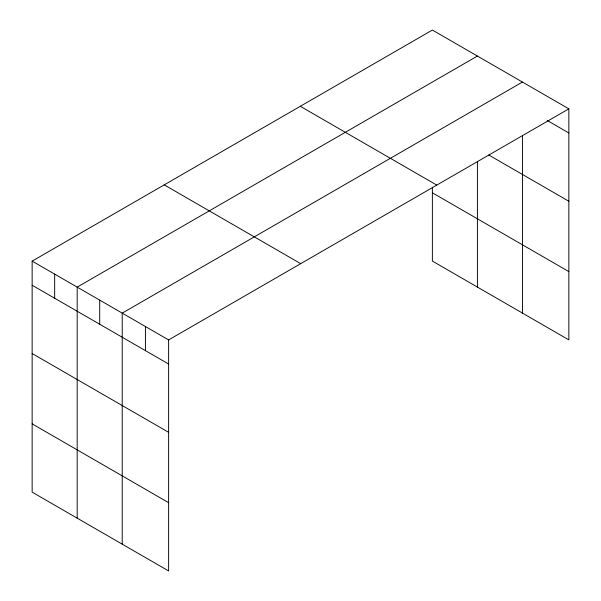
<?xml version="1.0" encoding="UTF-8"?>
<svg xmlns="http://www.w3.org/2000/svg" width="601" height="601" viewBox="0 0 601 601"><rect width="100%" height="100%" fill="white"/><g stroke="black" fill="none" stroke-linecap="round" stroke-linejoin="round"><path stroke-width="0.9" d="M568.854 108.849L168.626 339.918L168.626 570.95L32.146 492.151L32.146 261.119L432.374 30.05L568.854 108.849L568.854 339.881L432.374 261.082L432.374 187.249M477.412 56.051L77.183 287.12L77.183 518.152M522.449 82.059L122.228 313.121L122.228 544.16M547.256 120.493L568.854 132.971M488.673 154.953L568.854 201.252M300.297 106.302L436.777 185.1M432.374 192.801L568.854 271.599M164.223 184.868L300.703 263.666M32.146 261.119L168.626 339.918M32.146 285.235L168.626 364.033M32.146 353.523L168.626 432.314M32.146 423.87L168.626 502.669M522.449 135.706L522.449 313.091M477.412 161.414L477.412 287.09M145.427 326.523L145.427 350.638M99.706 300.124L99.706 324.24M54.668 274.116L54.668 298.239"/></g></svg>
